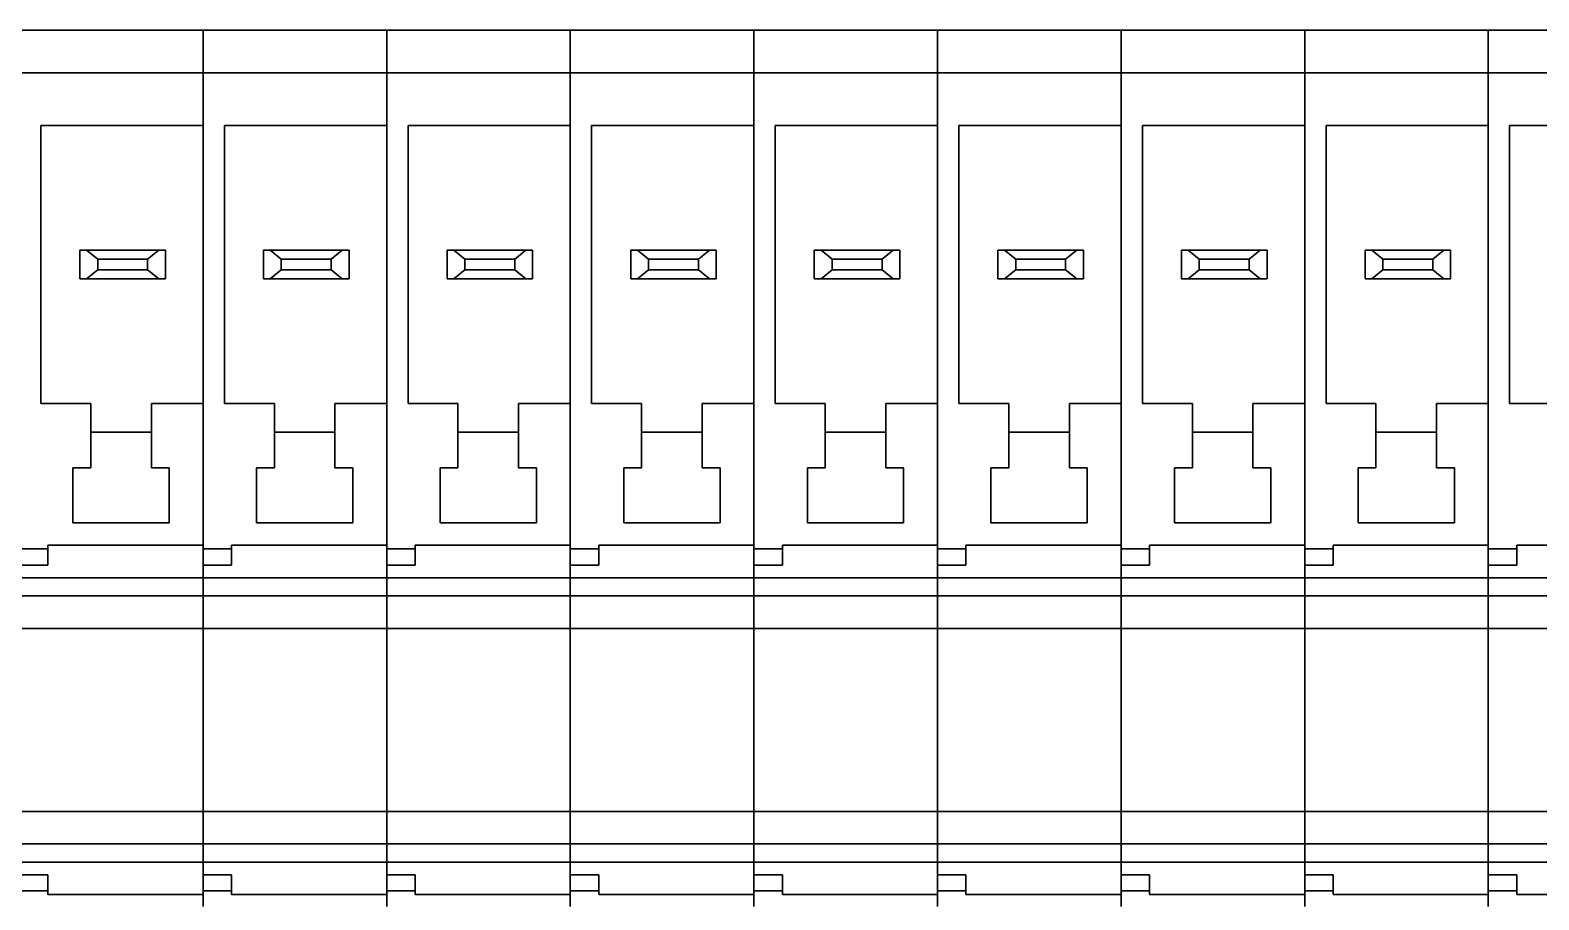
# Model space of a CAD drawing. Header units: millimetres. Extents: x 7 to 587, y 2 to 418.
# Drawn here: x 166.45 to 208.77, y 240.2 to 264.6 of the extents above; entities that cross this region are included whole.
import ezdxf

# ---------------------------------------------------------------- set-up
doc = ezdxf.new("R2010")
doc.units = ezdxf.units.MM
doc.layers.add('GR1_01', color=7, linetype='Continuous')

# ---------------------------------------------------------------- blocks, each defined once
blk = doc.blocks.new('BLKF102')
at = {"layer": 'GR1_01', "color": 3, "linetype": 'Continuous', "lineweight": 35}
for p, q in [((207.35, 263.4), (207.35, 264.6)), ((207.35, 264.6), (212.5, 264.6)), ((207.35, 263.4), (207.35, 250.049)), ((207.35, 263.4), (212.5, 263.4)), ((207.95, 261.925), (207.95, 254.125)), ((212.5, 261.925), (207.95, 261.925)), ((209.35, 254.125), (207.95, 254.125)), ((208.15, 250.15), (208.15, 250.049)), ((212.5, 250.15), (208.15, 250.15)), ((207.35, 250.049), (208.15, 250.049)), ((207.35, 249.593), (207.35, 250.049)), ((208.15, 250.049), (208.15, 249.593)), ((207.35, 249.593), (208.15, 249.593)), ((207.35, 249.24), (207.35, 249.593)), ((207.35, 248.728), (207.35, 249.24)), ((212.5, 249.24), (207.35, 249.24)), ((207.35, 247.816), (207.35, 248.728)), ((207.35, 248.728), (212.5, 248.728)), ((207.35, 247.816), (207.35, 242.684)), ((207.35, 247.816), (212.5, 247.816)), ((207.35, 242.684), (207.35, 242.075)), ((207.35, 242.684), (212.5, 242.684)), ((207.35, 242.075), (207.35, 241.772)), ((207.35, 241.772), (207.35, 241.26)), ((207.35, 241.772), (212.5, 241.772)), ((207.35, 240.907), (207.35, 241.26)), ((207.35, 241.26), (212.5, 241.26)), ((207.35, 240.907), (207.35, 240.451)), ((207.35, 240.907), (208.15, 240.907)), ((208.15, 240.907), (208.15, 240.451)), ((207.35, 240.451), (208.15, 240.451)), ((207.35, 240.451), (207.35, 240.018)), ((208.15, 240.451), (208.15, 240.35)), ((208.15, 240.35), (212.5, 240.35))]:
    blk.add_line(p, q, dxfattribs=at)
blk = doc.blocks.new('BLKF103')
at = {"layer": 'GR1_01', "color": 3, "linetype": 'Continuous', "lineweight": 35}
for p, q in [((202.2, 263.4), (202.2, 264.6)), ((202.2, 264.6), (207.35, 264.6)), ((207.35, 264.6), (207.35, 263.4)), ((202.2, 263.4), (202.2, 250.049)), ((202.2, 263.4), (207.35, 263.4)), ((207.35, 263.4), (207.35, 261.925)), ((202.8, 261.925), (202.8, 254.125)), ((207.35, 261.925), (202.8, 261.925)), ((207.35, 254.125), (207.35, 261.925)), ((203.895, 258.425), (203.895, 257.625)), ((204.084, 258.425), (203.895, 258.425)), ((204.395, 258.175), (204.084, 258.425)), ((206.106, 258.425), (204.084, 258.425)), ((204.395, 258.175), (204.395, 257.875)), ((205.795, 258.175), (204.395, 258.175)), ((206.106, 258.425), (205.795, 258.175)), ((205.795, 257.875), (205.795, 258.175)), ((206.295, 258.425), (206.106, 258.425)), ((206.295, 257.625), (206.295, 258.425)), ((204.084, 257.625), (204.395, 257.875)), ((204.395, 257.875), (205.795, 257.875)), ((205.795, 257.875), (206.106, 257.625)), ((203.895, 257.625), (204.084, 257.625)), ((204.084, 257.625), (206.106, 257.625)), ((206.106, 257.625), (206.295, 257.625)), ((204.2, 254.125), (202.8, 254.125)), ((204.2, 253.325), (204.2, 254.125)), ((205.9, 253.325), (205.9, 254.125)), ((205.9, 254.125), (207.35, 254.125)), ((207.35, 254.125), (207.35, 250.15)), ((204.2, 252.325), (204.2, 253.325)), ((204.2, 253.325), (205.9, 253.325)), ((205.9, 252.325), (205.9, 253.325)), ((203.7, 250.775), (203.7, 252.325)), ((204.2, 252.325), (203.7, 252.325)), ((206.4, 252.325), (205.9, 252.325)), ((206.4, 252.325), (206.4, 250.775)), ((206.4, 250.775), (203.7, 250.775)), ((203, 250.15), (203, 250.049)), ((207.35, 250.15), (203, 250.15)), ((207.35, 249.24), (207.35, 250.15)), ((202.2, 250.049), (203, 250.049)), ((202.2, 249.593), (202.2, 250.049)), ((203, 250.049), (203, 249.593)), ((202.2, 249.593), (203, 249.593)), ((202.2, 249.24), (202.2, 249.593)), ((202.2, 248.728), (202.2, 249.24)), ((207.35, 249.24), (202.2, 249.24)), ((207.35, 248.728), (207.35, 249.24)), ((202.2, 247.816), (202.2, 248.728)), ((202.2, 248.728), (207.35, 248.728)), ((207.35, 247.816), (207.35, 248.728)), ((202.2, 247.816), (202.2, 242.684)), ((202.2, 247.816), (207.35, 247.816)), ((207.35, 247.816), (207.35, 242.684)), ((202.2, 242.684), (202.2, 242.075)), ((202.2, 242.684), (207.35, 242.684)), ((207.35, 242.684), (207.35, 241.772)), ((202.2, 242.075), (202.2, 241.772)), ((202.2, 241.772), (202.2, 241.26)), ((202.2, 241.772), (207.35, 241.772)), ((207.35, 241.772), (207.35, 241.26)), ((202.2, 240.907), (202.2, 241.26)), ((202.2, 241.26), (207.35, 241.26)), ((207.35, 240.35), (207.35, 241.26)), ((202.2, 240.907), (202.2, 240.451)), ((202.2, 240.907), (203, 240.907)), ((203, 240.907), (203, 240.451)), ((202.2, 240.451), (203, 240.451)), ((202.2, 240.451), (202.2, 240.018)), ((203, 240.451), (203, 240.35)), ((203, 240.35), (207.35, 240.35)), ((207.35, 240.35), (207.35, 240.018))]:
    blk.add_line(p, q, dxfattribs=at)
blk = doc.blocks.new('BLKF104')
at = {"layer": 'GR1_01', "color": 3, "linetype": 'Continuous', "lineweight": 35}
for p, q in [((197.05, 263.4), (197.05, 264.6)), ((197.05, 264.6), (202.2, 264.6)), ((202.2, 264.6), (202.2, 263.4)), ((197.05, 263.4), (197.05, 250.049)), ((197.05, 263.4), (202.2, 263.4)), ((202.2, 263.4), (202.2, 261.925)), ((197.65, 261.925), (197.65, 254.125)), ((202.2, 261.925), (197.65, 261.925)), ((202.2, 254.125), (202.2, 261.925)), ((198.745, 258.425), (198.745, 257.625)), ((198.934, 258.425), (198.745, 258.425)), ((199.245, 258.175), (198.934, 258.425)), ((200.956, 258.425), (198.934, 258.425)), ((199.245, 258.175), (199.245, 257.875)), ((200.645, 258.175), (199.245, 258.175)), ((200.956, 258.425), (200.645, 258.175)), ((200.645, 257.875), (200.645, 258.175)), ((201.145, 258.425), (200.956, 258.425)), ((201.145, 257.625), (201.145, 258.425)), ((198.934, 257.625), (199.245, 257.875)), ((199.245, 257.875), (200.645, 257.875)), ((200.645, 257.875), (200.956, 257.625)), ((198.745, 257.625), (198.934, 257.625)), ((198.934, 257.625), (200.956, 257.625)), ((200.956, 257.625), (201.145, 257.625)), ((199.05, 254.125), (197.65, 254.125)), ((199.05, 253.325), (199.05, 254.125)), ((200.75, 253.325), (200.75, 254.125)), ((200.75, 254.125), (202.2, 254.125)), ((202.2, 254.125), (202.2, 250.15)), ((199.05, 252.325), (199.05, 253.325)), ((199.05, 253.325), (200.75, 253.325)), ((200.75, 252.325), (200.75, 253.325)), ((198.55, 250.775), (198.55, 252.325)), ((199.05, 252.325), (198.55, 252.325)), ((201.25, 252.325), (200.75, 252.325)), ((201.25, 252.325), (201.25, 250.775)), ((201.25, 250.775), (198.55, 250.775)), ((197.85, 250.15), (197.85, 250.049)), ((202.2, 250.15), (197.85, 250.15)), ((202.2, 249.24), (202.2, 250.15)), ((197.05, 250.049), (197.85, 250.049)), ((197.05, 249.593), (197.05, 250.049)), ((197.85, 250.049), (197.85, 249.593)), ((197.05, 249.593), (197.85, 249.593)), ((197.05, 249.24), (197.05, 249.593)), ((197.05, 248.728), (197.05, 249.24)), ((202.2, 249.24), (197.05, 249.24)), ((202.2, 248.728), (202.2, 249.24)), ((197.05, 247.816), (197.05, 248.728)), ((197.05, 248.728), (202.2, 248.728)), ((202.2, 247.816), (202.2, 248.728)), ((197.05, 247.816), (197.05, 242.684)), ((197.05, 247.816), (202.2, 247.816)), ((202.2, 247.816), (202.2, 242.684)), ((197.05, 242.684), (197.05, 242.075)), ((197.05, 242.684), (202.2, 242.684)), ((202.2, 242.684), (202.2, 241.772)), ((197.05, 242.075), (197.05, 241.772)), ((197.05, 241.772), (197.05, 241.26)), ((197.05, 241.772), (202.2, 241.772)), ((202.2, 241.772), (202.2, 241.26)), ((197.05, 240.907), (197.05, 241.26)), ((197.05, 241.26), (202.2, 241.26)), ((202.2, 240.35), (202.2, 241.26)), ((197.05, 240.907), (197.05, 240.451)), ((197.05, 240.907), (197.85, 240.907)), ((197.85, 240.907), (197.85, 240.451)), ((197.05, 240.451), (197.85, 240.451)), ((197.05, 240.451), (197.05, 240.018)), ((197.85, 240.451), (197.85, 240.35)), ((197.85, 240.35), (202.2, 240.35)), ((202.2, 240.35), (202.2, 240.018))]:
    blk.add_line(p, q, dxfattribs=at)
blk = doc.blocks.new('BLKF105')
at = {"layer": 'GR1_01', "color": 3, "linetype": 'Continuous', "lineweight": 35}
for p, q in [((191.9, 263.4), (191.9, 264.6)), ((191.9, 264.6), (197.05, 264.6)), ((197.05, 264.6), (197.05, 263.4)), ((191.9, 263.4), (191.9, 250.049)), ((191.9, 263.4), (197.05, 263.4)), ((197.05, 263.4), (197.05, 261.925)), ((192.5, 261.925), (192.5, 254.125)), ((197.05, 261.925), (192.5, 261.925)), ((197.05, 254.125), (197.05, 261.925)), ((193.595, 258.425), (193.595, 257.625)), ((193.784, 258.425), (193.595, 258.425)), ((194.095, 258.175), (193.784, 258.425)), ((195.806, 258.425), (193.784, 258.425)), ((194.095, 258.175), (194.095, 257.875)), ((195.495, 258.175), (194.095, 258.175)), ((195.806, 258.425), (195.495, 258.175)), ((195.495, 257.875), (195.495, 258.175)), ((195.995, 258.425), (195.806, 258.425)), ((195.995, 257.625), (195.995, 258.425)), ((193.784, 257.625), (194.095, 257.875)), ((194.095, 257.875), (195.495, 257.875)), ((195.495, 257.875), (195.806, 257.625)), ((193.595, 257.625), (193.784, 257.625)), ((193.784, 257.625), (195.806, 257.625)), ((195.806, 257.625), (195.995, 257.625)), ((193.9, 254.125), (192.5, 254.125)), ((193.9, 253.325), (193.9, 254.125)), ((195.6, 253.325), (195.6, 254.125)), ((195.6, 254.125), (197.05, 254.125)), ((197.05, 254.125), (197.05, 250.15)), ((193.9, 252.325), (193.9, 253.325)), ((193.9, 253.325), (195.6, 253.325)), ((195.6, 252.325), (195.6, 253.325)), ((193.4, 250.775), (193.4, 252.325)), ((193.9, 252.325), (193.4, 252.325)), ((196.1, 252.325), (195.6, 252.325)), ((196.1, 252.325), (196.1, 250.775)), ((196.1, 250.775), (193.4, 250.775)), ((192.7, 250.15), (192.7, 250.049)), ((197.05, 250.15), (192.7, 250.15)), ((197.05, 249.24), (197.05, 250.15)), ((191.9, 250.049), (192.7, 250.049)), ((191.9, 249.593), (191.9, 250.049)), ((192.7, 250.049), (192.7, 249.593)), ((191.9, 249.593), (192.7, 249.593)), ((191.9, 249.24), (191.9, 249.593)), ((191.9, 248.728), (191.9, 249.24)), ((197.05, 249.24), (191.9, 249.24)), ((197.05, 248.728), (197.05, 249.24)), ((191.9, 247.816), (191.9, 248.728)), ((191.9, 248.728), (197.05, 248.728)), ((197.05, 247.816), (197.05, 248.728)), ((191.9, 247.816), (191.9, 242.684)), ((191.9, 247.816), (197.05, 247.816)), ((197.05, 247.816), (197.05, 242.684)), ((191.9, 242.684), (191.9, 242.075)), ((191.9, 242.684), (197.05, 242.684)), ((197.05, 242.684), (197.05, 241.772)), ((191.9, 242.075), (191.9, 241.772)), ((191.9, 241.772), (191.9, 241.26)), ((191.9, 241.772), (197.05, 241.772)), ((197.05, 241.772), (197.05, 241.26)), ((191.9, 240.907), (191.9, 241.26)), ((191.9, 241.26), (197.05, 241.26)), ((197.05, 240.35), (197.05, 241.26)), ((191.9, 240.907), (191.9, 240.451)), ((191.9, 240.907), (192.7, 240.907)), ((192.7, 240.907), (192.7, 240.451)), ((191.9, 240.451), (192.7, 240.451)), ((191.9, 240.451), (191.9, 240.018)), ((192.7, 240.451), (192.7, 240.35)), ((192.7, 240.35), (197.05, 240.35)), ((197.05, 240.35), (197.05, 240.018))]:
    blk.add_line(p, q, dxfattribs=at)
blk = doc.blocks.new('BLKF106')
at = {"layer": 'GR1_01', "color": 3, "linetype": 'Continuous', "lineweight": 35}
for p, q in [((186.75, 263.4), (186.75, 264.6)), ((186.75, 264.6), (191.9, 264.6)), ((191.9, 264.6), (191.9, 263.4)), ((186.75, 263.4), (186.75, 250.049)), ((186.75, 263.4), (191.9, 263.4)), ((191.9, 263.4), (191.9, 261.925)), ((187.35, 261.925), (187.35, 254.125)), ((191.9, 261.925), (187.35, 261.925)), ((191.9, 254.125), (191.9, 261.925)), ((188.445, 258.425), (188.445, 257.625)), ((188.634, 258.425), (188.445, 258.425)), ((188.945, 258.175), (188.634, 258.425)), ((190.656, 258.425), (188.634, 258.425)), ((188.945, 258.175), (188.945, 257.875)), ((190.345, 258.175), (188.945, 258.175)), ((190.656, 258.425), (190.345, 258.175)), ((190.345, 257.875), (190.345, 258.175)), ((190.845, 258.425), (190.656, 258.425)), ((190.845, 257.625), (190.845, 258.425)), ((188.634, 257.625), (188.945, 257.875)), ((188.945, 257.875), (190.345, 257.875)), ((190.345, 257.875), (190.656, 257.625)), ((188.445, 257.625), (188.634, 257.625)), ((188.634, 257.625), (190.656, 257.625)), ((190.656, 257.625), (190.845, 257.625)), ((188.75, 254.125), (187.35, 254.125)), ((188.75, 253.325), (188.75, 254.125)), ((190.45, 253.325), (190.45, 254.125)), ((190.45, 254.125), (191.9, 254.125)), ((191.9, 254.125), (191.9, 250.15)), ((188.75, 252.325), (188.75, 253.325)), ((188.75, 253.325), (190.45, 253.325)), ((190.45, 252.325), (190.45, 253.325)), ((188.25, 250.775), (188.25, 252.325)), ((188.75, 252.325), (188.25, 252.325)), ((190.95, 252.325), (190.45, 252.325)), ((190.95, 252.325), (190.95, 250.775)), ((190.95, 250.775), (188.25, 250.775)), ((187.55, 250.15), (187.55, 250.049)), ((191.9, 250.15), (187.55, 250.15)), ((191.9, 249.24), (191.9, 250.15)), ((186.75, 250.049), (187.55, 250.049)), ((186.75, 249.593), (186.75, 250.049)), ((187.55, 250.049), (187.55, 249.593)), ((186.75, 249.593), (187.55, 249.593)), ((186.75, 249.24), (186.75, 249.593)), ((186.75, 248.728), (186.75, 249.24)), ((191.9, 249.24), (186.75, 249.24)), ((191.9, 248.728), (191.9, 249.24)), ((186.75, 247.816), (186.75, 248.728)), ((186.75, 248.728), (191.9, 248.728)), ((191.9, 247.816), (191.9, 248.728)), ((186.75, 247.816), (186.75, 242.684)), ((186.75, 247.816), (191.9, 247.816)), ((191.9, 247.816), (191.9, 242.684)), ((186.75, 242.684), (186.75, 242.075)), ((186.75, 242.684), (191.9, 242.684)), ((191.9, 242.684), (191.9, 241.772)), ((186.75, 242.075), (186.75, 241.772)), ((186.75, 241.772), (186.75, 241.26)), ((186.75, 241.772), (191.9, 241.772)), ((191.9, 241.772), (191.9, 241.26)), ((186.75, 240.907), (186.75, 241.26)), ((186.75, 241.26), (191.9, 241.26)), ((191.9, 240.35), (191.9, 241.26)), ((186.75, 240.907), (186.75, 240.451)), ((186.75, 240.907), (187.55, 240.907)), ((187.55, 240.907), (187.55, 240.451)), ((186.75, 240.451), (187.55, 240.451)), ((186.75, 240.451), (186.75, 240.018)), ((187.55, 240.451), (187.55, 240.35)), ((187.55, 240.35), (191.9, 240.35)), ((191.9, 240.35), (191.9, 240.018))]:
    blk.add_line(p, q, dxfattribs=at)
blk = doc.blocks.new('BLKF107')
at = {"layer": 'GR1_01', "color": 3, "linetype": 'Continuous', "lineweight": 35}
for p, q in [((181.6, 263.4), (181.6, 264.6)), ((181.6, 264.6), (186.75, 264.6)), ((186.75, 264.6), (186.75, 263.4)), ((181.6, 263.4), (181.6, 250.049)), ((181.6, 263.4), (186.75, 263.4)), ((186.75, 263.4), (186.75, 261.925)), ((182.2, 261.925), (182.2, 254.125)), ((186.75, 261.925), (182.2, 261.925)), ((186.75, 254.125), (186.75, 261.925)), ((183.295, 258.425), (183.295, 257.625)), ((183.484, 258.425), (183.295, 258.425)), ((183.795, 258.175), (183.484, 258.425)), ((185.506, 258.425), (183.484, 258.425)), ((183.795, 258.175), (183.795, 257.875)), ((185.195, 258.175), (183.795, 258.175)), ((185.506, 258.425), (185.195, 258.175)), ((185.195, 257.875), (185.195, 258.175)), ((185.695, 258.425), (185.506, 258.425)), ((185.695, 257.625), (185.695, 258.425)), ((183.484, 257.625), (183.795, 257.875)), ((183.795, 257.875), (185.195, 257.875)), ((185.195, 257.875), (185.506, 257.625)), ((183.295, 257.625), (183.484, 257.625)), ((183.484, 257.625), (185.506, 257.625)), ((185.506, 257.625), (185.695, 257.625)), ((183.6, 254.125), (182.2, 254.125)), ((183.6, 253.325), (183.6, 254.125)), ((185.3, 253.325), (185.3, 254.125)), ((185.3, 254.125), (186.75, 254.125)), ((186.75, 254.125), (186.75, 250.15)), ((183.6, 252.325), (183.6, 253.325)), ((183.6, 253.325), (185.3, 253.325)), ((185.3, 252.325), (185.3, 253.325)), ((183.1, 250.775), (183.1, 252.325)), ((183.6, 252.325), (183.1, 252.325)), ((185.8, 252.325), (185.3, 252.325)), ((185.8, 252.325), (185.8, 250.775)), ((185.8, 250.775), (183.1, 250.775)), ((182.4, 250.15), (182.4, 250.049)), ((186.75, 250.15), (182.4, 250.15)), ((186.75, 249.24), (186.75, 250.15)), ((181.6, 250.049), (182.4, 250.049)), ((181.6, 249.593), (181.6, 250.049)), ((182.4, 250.049), (182.4, 249.593)), ((181.6, 249.593), (182.4, 249.593)), ((181.6, 249.24), (181.6, 249.593)), ((181.6, 248.728), (181.6, 249.24)), ((186.75, 249.24), (181.6, 249.24)), ((186.75, 248.728), (186.75, 249.24)), ((181.6, 247.816), (181.6, 248.728)), ((181.6, 248.728), (186.75, 248.728)), ((186.75, 247.816), (186.75, 248.728)), ((181.6, 247.816), (181.6, 242.684)), ((181.6, 247.816), (186.75, 247.816)), ((186.75, 247.816), (186.75, 242.684)), ((181.6, 242.684), (181.6, 242.075)), ((181.6, 242.684), (186.75, 242.684)), ((186.75, 242.684), (186.75, 241.772)), ((181.6, 242.075), (181.6, 241.772)), ((181.6, 241.772), (181.6, 241.26)), ((181.6, 241.772), (186.75, 241.772)), ((186.75, 241.772), (186.75, 241.26)), ((181.6, 240.907), (181.6, 241.26)), ((181.6, 241.26), (186.75, 241.26)), ((186.75, 240.35), (186.75, 241.26)), ((181.6, 240.907), (181.6, 240.451)), ((181.6, 240.907), (182.4, 240.907)), ((182.4, 240.907), (182.4, 240.451)), ((181.6, 240.451), (182.4, 240.451)), ((181.6, 240.451), (181.6, 240.018)), ((182.4, 240.451), (182.4, 240.35)), ((182.4, 240.35), (186.75, 240.35)), ((186.75, 240.35), (186.75, 240.018))]:
    blk.add_line(p, q, dxfattribs=at)
blk = doc.blocks.new('BLKF108')
at = {"layer": 'GR1_01', "color": 3, "linetype": 'Continuous', "lineweight": 35}
for p, q in [((176.45, 263.4), (176.45, 264.6)), ((176.45, 264.6), (181.6, 264.6)), ((181.6, 264.6), (181.6, 263.4)), ((176.45, 263.4), (176.45, 250.049)), ((176.45, 263.4), (181.6, 263.4)), ((181.6, 263.4), (181.6, 261.925)), ((177.05, 261.925), (177.05, 254.125)), ((181.6, 261.925), (177.05, 261.925)), ((181.6, 254.125), (181.6, 261.925)), ((178.145, 258.425), (178.145, 257.625)), ((178.334, 258.425), (178.145, 258.425)), ((178.645, 258.175), (178.334, 258.425)), ((180.356, 258.425), (178.334, 258.425)), ((178.645, 258.175), (178.645, 257.875)), ((180.045, 258.175), (178.645, 258.175)), ((180.356, 258.425), (180.045, 258.175)), ((180.045, 257.875), (180.045, 258.175)), ((180.545, 258.425), (180.356, 258.425)), ((180.545, 257.625), (180.545, 258.425)), ((178.334, 257.625), (178.645, 257.875)), ((178.645, 257.875), (180.045, 257.875)), ((180.045, 257.875), (180.356, 257.625)), ((178.145, 257.625), (178.334, 257.625)), ((178.334, 257.625), (180.356, 257.625)), ((180.356, 257.625), (180.545, 257.625)), ((178.45, 254.125), (177.05, 254.125)), ((178.45, 253.325), (178.45, 254.125)), ((180.15, 253.325), (180.15, 254.125)), ((180.15, 254.125), (181.6, 254.125)), ((181.6, 254.125), (181.6, 250.15)), ((178.45, 252.325), (178.45, 253.325)), ((178.45, 253.325), (180.15, 253.325)), ((180.15, 252.325), (180.15, 253.325)), ((177.95, 250.775), (177.95, 252.325)), ((178.45, 252.325), (177.95, 252.325)), ((180.65, 252.325), (180.15, 252.325)), ((180.65, 252.325), (180.65, 250.775)), ((180.65, 250.775), (177.95, 250.775)), ((177.25, 250.15), (177.25, 250.049)), ((181.6, 250.15), (177.25, 250.15)), ((181.6, 249.24), (181.6, 250.15)), ((176.45, 250.049), (177.25, 250.049)), ((176.45, 249.593), (176.45, 250.049)), ((177.25, 250.049), (177.25, 249.593)), ((176.45, 249.593), (177.25, 249.593)), ((176.45, 249.24), (176.45, 249.593)), ((176.45, 248.728), (176.45, 249.24)), ((181.6, 249.24), (176.45, 249.24)), ((181.6, 248.728), (181.6, 249.24)), ((176.45, 247.816), (176.45, 248.728)), ((176.45, 248.728), (181.6, 248.728)), ((181.6, 247.816), (181.6, 248.728)), ((176.45, 247.816), (176.45, 242.684)), ((176.45, 247.816), (181.6, 247.816)), ((181.6, 247.816), (181.6, 242.684)), ((176.45, 242.684), (176.45, 242.075)), ((176.45, 242.684), (181.6, 242.684)), ((181.6, 242.684), (181.6, 241.772)), ((176.45, 242.075), (176.45, 241.772)), ((176.45, 241.772), (176.45, 241.26)), ((176.45, 241.772), (181.6, 241.772)), ((181.6, 241.772), (181.6, 241.26)), ((176.45, 240.907), (176.45, 241.26)), ((176.45, 241.26), (181.6, 241.26)), ((181.6, 240.35), (181.6, 241.26)), ((176.45, 240.907), (176.45, 240.451)), ((176.45, 240.907), (177.25, 240.907)), ((177.25, 240.907), (177.25, 240.451)), ((176.45, 240.451), (177.25, 240.451)), ((176.45, 240.451), (176.45, 240.018)), ((177.25, 240.451), (177.25, 240.35)), ((177.25, 240.35), (181.6, 240.35)), ((181.6, 240.35), (181.6, 240.018))]:
    blk.add_line(p, q, dxfattribs=at)
blk = doc.blocks.new('BLKF109')
at = {"layer": 'GR1_01', "color": 3, "linetype": 'Continuous', "lineweight": 35}
for p, q in [((171.3, 263.4), (171.3, 264.6)), ((171.3, 264.6), (176.45, 264.6)), ((176.45, 264.6), (176.45, 263.4)), ((171.3, 263.4), (171.3, 250.049)), ((171.3, 263.4), (176.45, 263.4)), ((176.45, 263.4), (176.45, 261.925)), ((171.9, 261.925), (171.9, 254.125)), ((176.45, 261.925), (171.9, 261.925)), ((176.45, 254.125), (176.45, 261.925)), ((172.995, 258.425), (172.995, 257.625)), ((173.184, 258.425), (172.995, 258.425)), ((173.495, 258.175), (173.184, 258.425)), ((175.206, 258.425), (173.184, 258.425)), ((173.495, 258.175), (173.495, 257.875)), ((174.895, 258.175), (173.495, 258.175)), ((175.206, 258.425), (174.895, 258.175)), ((174.895, 257.875), (174.895, 258.175)), ((175.395, 258.425), (175.206, 258.425)), ((175.395, 257.625), (175.395, 258.425)), ((173.184, 257.625), (173.495, 257.875)), ((173.495, 257.875), (174.895, 257.875)), ((174.895, 257.875), (175.206, 257.625)), ((172.995, 257.625), (173.184, 257.625)), ((173.184, 257.625), (175.206, 257.625)), ((175.206, 257.625), (175.395, 257.625)), ((173.3, 254.125), (171.9, 254.125)), ((173.3, 253.325), (173.3, 254.125)), ((175, 253.325), (175, 254.125)), ((175, 254.125), (176.45, 254.125)), ((176.45, 254.125), (176.45, 250.15)), ((173.3, 252.325), (173.3, 253.325)), ((173.3, 253.325), (175, 253.325)), ((175, 252.325), (175, 253.325)), ((172.8, 250.775), (172.8, 252.325)), ((173.3, 252.325), (172.8, 252.325)), ((175.5, 252.325), (175, 252.325)), ((175.5, 252.325), (175.5, 250.775)), ((175.5, 250.775), (172.8, 250.775)), ((172.1, 250.15), (172.1, 250.049)), ((176.45, 250.15), (172.1, 250.15)), ((176.45, 249.24), (176.45, 250.15)), ((171.3, 250.049), (172.1, 250.049)), ((171.3, 249.593), (171.3, 250.049)), ((172.1, 250.049), (172.1, 249.593)), ((171.3, 249.593), (172.1, 249.593)), ((171.3, 249.24), (171.3, 249.593)), ((171.3, 248.728), (171.3, 249.24)), ((176.45, 249.24), (171.3, 249.24)), ((176.45, 248.728), (176.45, 249.24)), ((171.3, 247.816), (171.3, 248.728)), ((171.3, 248.728), (176.45, 248.728)), ((176.45, 247.816), (176.45, 248.728)), ((171.3, 247.816), (171.3, 242.684)), ((171.3, 247.816), (176.45, 247.816)), ((176.45, 247.816), (176.45, 242.684)), ((171.3, 242.684), (171.3, 242.075)), ((171.3, 242.684), (176.45, 242.684)), ((176.45, 242.684), (176.45, 241.772)), ((171.3, 242.075), (171.3, 241.772)), ((171.3, 241.772), (171.3, 241.26)), ((171.3, 241.772), (176.45, 241.772)), ((176.45, 241.772), (176.45, 241.26)), ((171.3, 240.907), (171.3, 241.26)), ((171.3, 241.26), (176.45, 241.26)), ((176.45, 240.35), (176.45, 241.26)), ((171.3, 240.907), (171.3, 240.451)), ((171.3, 240.907), (172.1, 240.907)), ((172.1, 240.907), (172.1, 240.451)), ((171.3, 240.451), (172.1, 240.451)), ((171.3, 240.451), (171.3, 240.018)), ((172.1, 240.451), (172.1, 240.35)), ((172.1, 240.35), (176.45, 240.35)), ((176.45, 240.35), (176.45, 240.018))]:
    blk.add_line(p, q, dxfattribs=at)
blk = doc.blocks.new('BLKF110')
at = {"layer": 'GR1_01', "color": 3, "linetype": 'Continuous', "lineweight": 35}
for p, q in [((166.15, 264.6), (171.3, 264.6)), ((171.3, 264.6), (171.3, 263.4)), ((166.15, 263.4), (171.3, 263.4)), ((171.3, 263.4), (171.3, 261.925)), ((166.75, 261.925), (166.75, 254.125)), ((171.3, 261.925), (166.75, 261.925)), ((171.3, 254.125), (171.3, 261.925)), ((167.845, 258.425), (167.845, 257.625)), ((168.034, 258.425), (167.845, 258.425)), ((168.345, 258.175), (168.034, 258.425)), ((170.056, 258.425), (168.034, 258.425)), ((168.345, 258.175), (168.345, 257.875)), ((169.745, 258.175), (168.345, 258.175)), ((170.056, 258.425), (169.745, 258.175)), ((169.745, 257.875), (169.745, 258.175)), ((170.245, 258.425), (170.056, 258.425)), ((170.245, 257.625), (170.245, 258.425)), ((168.034, 257.625), (168.345, 257.875)), ((168.345, 257.875), (169.745, 257.875)), ((169.745, 257.875), (170.056, 257.625)), ((167.845, 257.625), (168.034, 257.625)), ((168.034, 257.625), (170.056, 257.625)), ((170.056, 257.625), (170.245, 257.625)), ((168.15, 254.125), (166.75, 254.125)), ((168.15, 253.325), (168.15, 254.125)), ((169.85, 253.325), (169.85, 254.125)), ((169.85, 254.125), (171.3, 254.125)), ((171.3, 254.125), (171.3, 250.15)), ((168.15, 252.325), (168.15, 253.325)), ((168.15, 253.325), (169.85, 253.325)), ((169.85, 252.325), (169.85, 253.325)), ((167.65, 250.775), (167.65, 252.325)), ((168.15, 252.325), (167.65, 252.325)), ((170.35, 252.325), (169.85, 252.325)), ((170.35, 252.325), (170.35, 250.775)), ((170.35, 250.775), (167.65, 250.775)), ((166.95, 250.15), (166.95, 250.049)), ((171.3, 250.15), (166.95, 250.15)), ((171.3, 249.24), (171.3, 250.15)), ((166.15, 250.049), (166.95, 250.049)), ((166.95, 250.049), (166.95, 249.593)), ((166.15, 249.593), (166.95, 249.593)), ((171.3, 249.24), (166.15, 249.24)), ((171.3, 248.728), (171.3, 249.24)), ((166.15, 248.728), (171.3, 248.728)), ((171.3, 247.816), (171.3, 248.728)), ((166.15, 247.816), (171.3, 247.816)), ((171.3, 247.816), (171.3, 242.684)), ((166.15, 242.684), (171.3, 242.684)), ((171.3, 242.684), (171.3, 241.772)), ((166.15, 241.772), (171.3, 241.772)), ((171.3, 241.772), (171.3, 241.26)), ((166.15, 241.26), (171.3, 241.26)), ((171.3, 240.35), (171.3, 241.26)), ((166.15, 240.907), (166.95, 240.907)), ((166.95, 240.907), (166.95, 240.451)), ((166.15, 240.451), (166.95, 240.451)), ((166.95, 240.451), (166.95, 240.35)), ((166.95, 240.35), (171.3, 240.35)), ((171.3, 240.35), (171.3, 240.018))]:
    blk.add_line(p, q, dxfattribs=at)
blk = doc.blocks.new('BLKF100')
at = {"layer": 'GR1_01', "color": 3, "linetype": 'Continuous', "lineweight": 35}
for name in ['BLKF110', 'BLKF109', 'BLKF108', 'BLKF107', 'BLKF106', 'BLKF105', 'BLKF104', 'BLKF103', 'BLKF102']:
    blk.add_blockref(name, (0, 0), dxfattribs=at)
blk = doc.blocks.new('BLKF063')
at = {"layer": 'GR1_01', "color": 3, "linetype": 'Continuous', "lineweight": 35}
blk.add_blockref('BLKF100', (0, 0), dxfattribs=at)

msp = doc.modelspace()

# ---------------------------------------------------------------- block references
at = {"layer": 'GR1_01', "color": 3, "linetype": 'Continuous', "lineweight": 35}
msp.add_blockref('BLKF063', (0, 0), dxfattribs=at)

doc.saveas('drawing.dxf')
